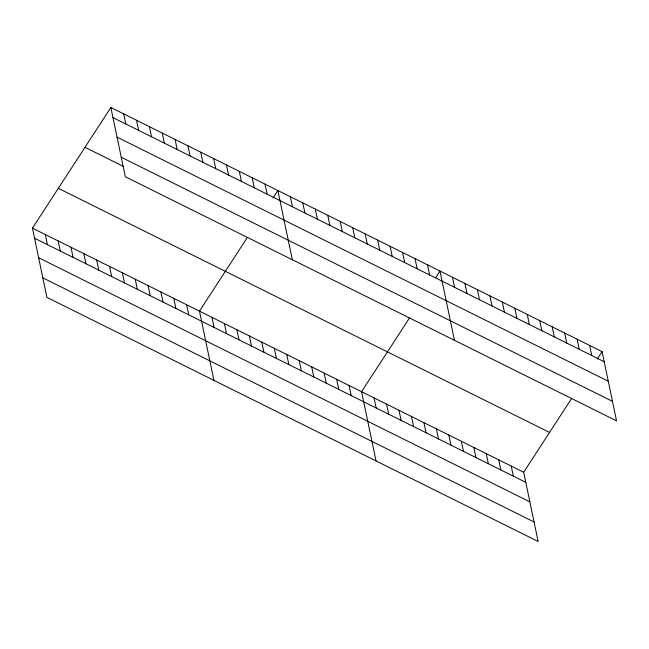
<?xml version="1.0" encoding="UTF-8"?>
<svg xmlns="http://www.w3.org/2000/svg" width="649" height="649" viewBox="0 0 649 649"><rect width="100%" height="100%" fill="white"/><g stroke="black" fill="none" stroke-linecap="round" stroke-linejoin="round"><path stroke-width="0.97" d="M571.599 398.518L523.678 472.245L538.143 541.485L46.915 297.38L32.45 228.14L110.857 107.515L602.085 351.62L616.55 420.86L125.322 176.755L110.857 107.515M247.383 237.412L199.47 311.139L213.935 380.379M273.018 197.969L277.869 190.506L292.342 259.754M409.495 317.969L361.574 391.688L376.039 460.928M435.666 277.699L439.981 271.063L454.446 340.303M597.234 359.084L602.085 351.62M112.967 117.607L604.195 361.712M117.039 137.126L608.267 381.231M121.241 157.236L612.469 401.342M84.978 147.323L123.521 166.477M58.321 188.332L549.557 432.437M32.45 228.14L523.678 472.245M34.559 238.232L525.787 482.337M38.64 257.75L529.868 501.855M42.834 277.861L534.07 521.966M589.616 345.422L591.726 355.514M577.148 339.224L579.257 349.316M564.679 333.026L566.78 343.118M552.21 326.828L554.311 336.92M539.733 320.638L541.842 330.722M527.264 314.441L529.373 324.532M514.795 308.243L516.904 318.334M502.326 302.045L504.435 312.137M489.857 295.847L491.966 305.939M477.388 289.649L479.497 299.741M511.209 466.047L513.318 476.139M464.919 283.459L467.029 293.551M498.74 459.849L500.85 469.941M452.45 277.261L454.56 287.353M486.271 453.651L488.381 463.743M473.802 447.461L475.912 457.553M427.513 264.865L429.614 274.957M461.334 441.263L463.443 451.355M415.036 258.667L417.145 268.759M448.865 435.065L450.974 445.157M402.567 252.477L404.676 262.569M436.396 428.867L438.497 438.959M390.098 246.279L392.207 256.371M423.919 422.669L426.028 432.761M377.629 240.081L379.738 250.173M411.45 416.471L413.559 426.563M365.16 233.883L367.269 243.975M398.981 410.282L401.09 420.374M352.691 227.685L354.8 237.777M386.512 404.084L388.621 414.176M340.222 221.487L342.331 231.579M374.043 397.886L376.152 407.978M327.753 215.298L329.862 225.39M315.284 209.1L317.393 219.192M349.105 385.49L351.214 395.582M302.815 202.902L304.916 212.994M336.636 379.3L338.746 389.392M290.338 196.704L292.448 206.796M324.167 373.102L326.277 383.194M311.698 366.904L313.808 376.996M265.027 184.121L267.137 194.213M299.23 360.706L301.331 370.798M252.177 177.737L254.286 187.829M286.753 354.508L288.862 364.6M239.327 171.36L241.436 181.444M274.284 348.318L276.393 358.402M226.485 164.976L228.594 175.068M261.815 342.12L263.924 352.212M213.635 158.591L215.744 168.683M249.346 335.922L251.455 346.014M200.784 152.207L202.894 162.299M236.877 329.724L238.986 339.816M187.942 145.822L190.052 155.914M224.408 323.526L226.517 333.618M175.092 139.438L177.201 149.53M211.939 317.329L214.048 327.421M162.242 133.053L164.351 143.145M186.62 304.754L188.729 314.846M149.4 126.669L151.509 136.761M136.55 120.284L138.659 130.376M173.77 298.37L175.879 308.462M123.699 113.9L125.809 123.991M160.928 291.985L163.037 302.077M148.077 285.601L150.187 295.693M135.227 279.216L137.337 289.308M122.385 272.831L124.494 282.923M109.535 266.447L111.644 276.539M96.685 260.062L98.794 270.154M83.843 253.678L85.952 263.77M70.992 247.293L73.102 257.385M58.142 240.909L60.252 251.001M45.3 234.524L47.409 244.616"/></g></svg>
